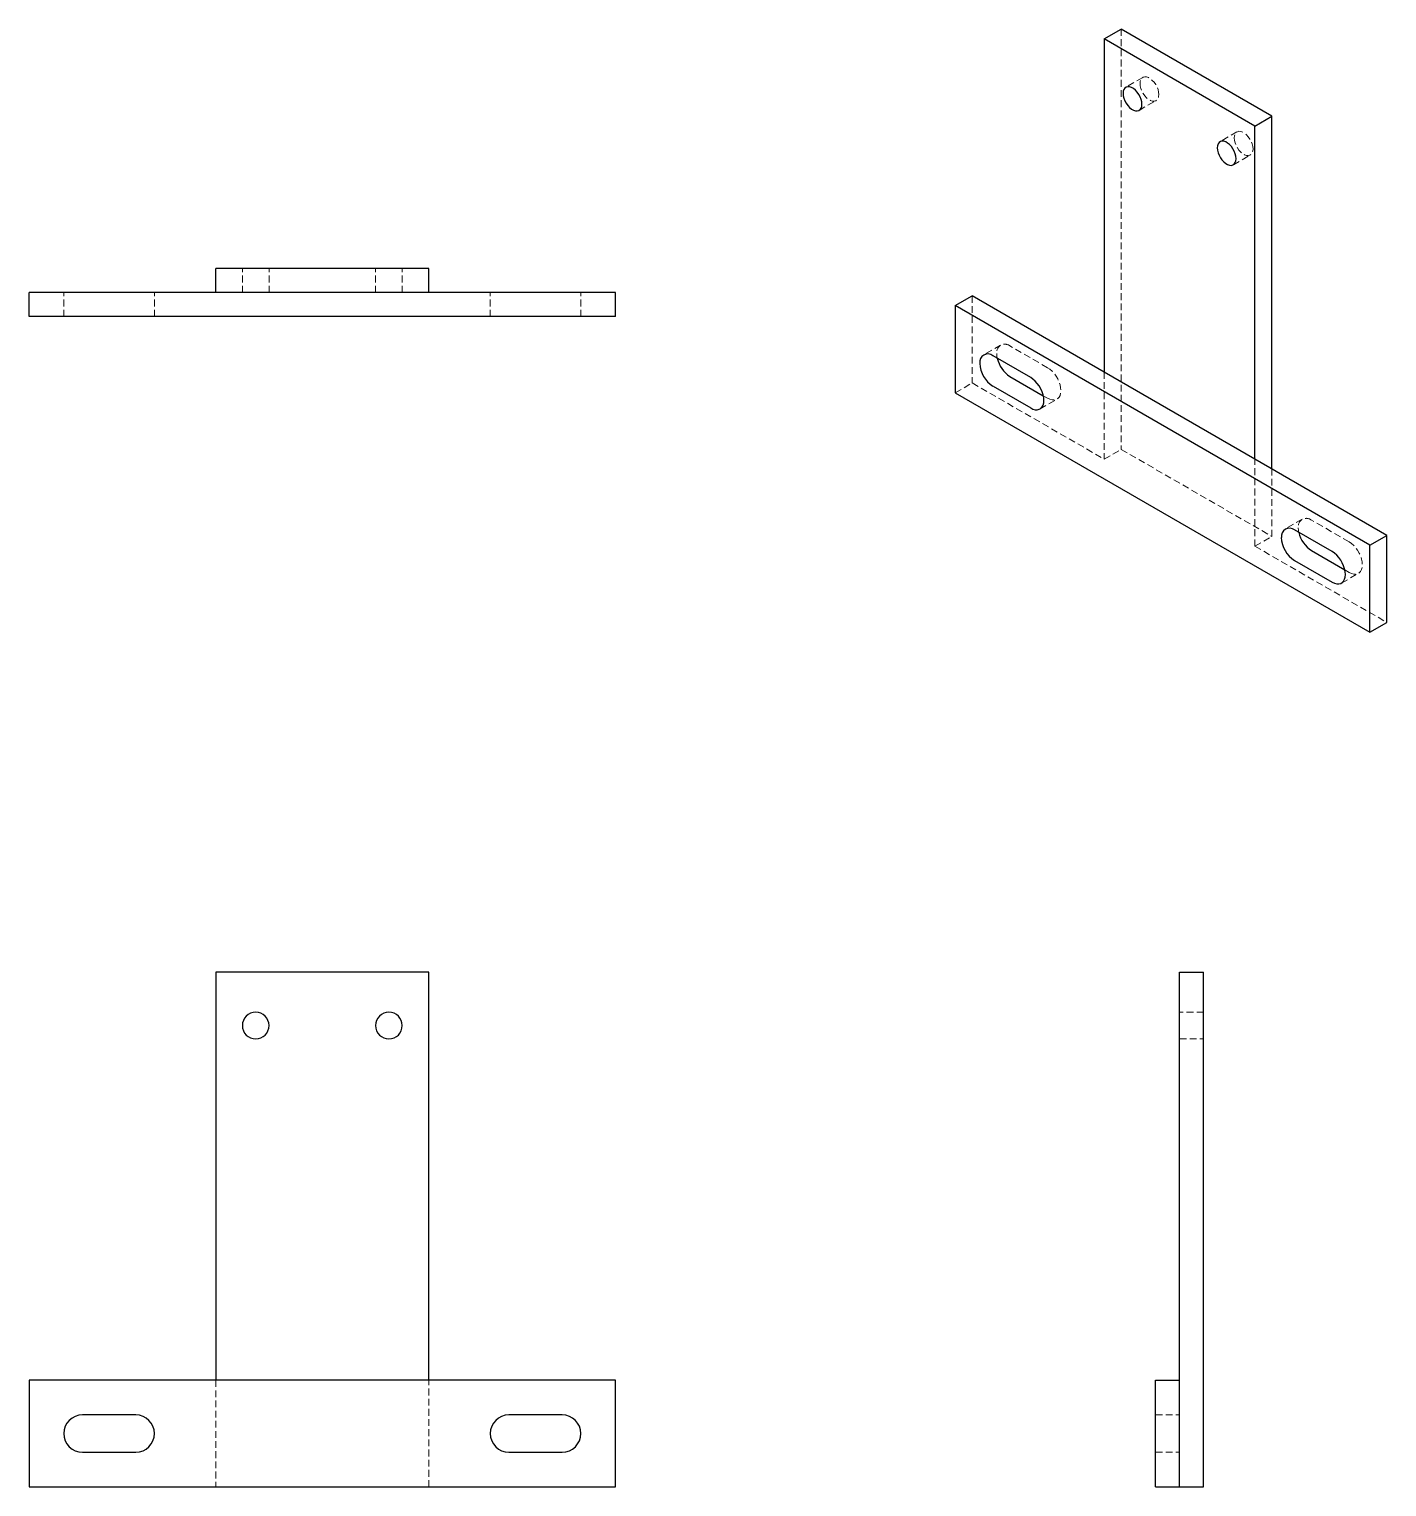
# Model space of a CAD drawing. Header units: millimetres. Extents: x 292 to 546, y 153 to 427.
import ezdxf

# ---------------------------------------------------------------- set-up
doc = ezdxf.new("R2010")
doc.units = ezdxf.units.MM
doc.linetypes.add('HIDDEN', pattern=[1.905, 1.27, -0.635])

msp = doc.modelspace()

# ---------------------------------------------------------------- linework, layer by layer
at = {"color": 7, "linetype": 'Continuous', "lineweight": 25}
for p, q in [((493.24, 424.69), (496.42, 426.53)), ((524.7, 410.2), (496.42, 426.53)), ((493.24, 424.69), (493.24, 362.23)), ((521.52, 408.36), (493.24, 424.69)), ((521.52, 408.36), (524.7, 410.2)), ((524.7, 344.06), (524.7, 410.2)), ((521.52, 345.9), (521.52, 408.36)), ((326.55, 377.13), (326.55, 381.63)), ((366.55, 381.63), (326.55, 381.63)), ((366.55, 377.13), (366.55, 381.63)), ((291.55, 372.63), (291.55, 377.13)), ((326.55, 377.13), (291.55, 377.13)), ((366.55, 377.13), (326.55, 377.13)), ((401.55, 377.13), (366.55, 377.13)), ((401.55, 372.63), (401.55, 377.13)), ((465.31, 374.68), (468.49, 376.51)), ((543.09, 329.77), (465.31, 374.68)), ((465.31, 374.68), (465.31, 358.35)), ((493.24, 362.23), (468.49, 376.51)), ((401.55, 372.63), (291.55, 372.63)), ((479.45, 361.21), (472.38, 365.29)), ((475.56, 361.41), (481.82, 357.79)), ((521.52, 345.9), (493.24, 362.23)), ((465.31, 358.35), (543.09, 313.44)), ((472.38, 359.57), (479.45, 355.49)), ((546.27, 331.61), (521.52, 345.9)), ((536.02, 328.55), (528.95, 332.63)), ((543.09, 329.77), (546.27, 331.61)), ((546.27, 315.28), (546.27, 331.61)), ((532.13, 328.75), (538.39, 325.14)), ((543.09, 313.44), (543.09, 329.77)), ((528.95, 326.92), (536.02, 322.83)), ((543.09, 313.44), (546.27, 315.28)), ((366.55, 249.68), (326.55, 249.68)), ((326.55, 249.68), (326.55, 173.18)), ((366.55, 173.18), (366.55, 249.68)), ((507.38, 173.18), (507.38, 249.68)), ((507.38, 249.68), (511.88, 249.68)), ((511.88, 153.18), (511.88, 249.68)), ((291.55, 173.18), (291.55, 153.18)), ((401.55, 173.18), (291.55, 173.18)), ((401.55, 153.18), (401.55, 173.18)), ((502.88, 153.18), (502.88, 173.18)), ((502.88, 173.18), (507.38, 173.18)), ((507.38, 153.18), (507.38, 173.18)), ((311.55, 166.68), (301.55, 166.68)), ((391.55, 166.68), (381.55, 166.68)), ((301.55, 159.68), (311.55, 159.68)), ((381.55, 159.68), (391.55, 159.68)), ((291.55, 153.18), (401.55, 153.18)), ((502.88, 153.18), (507.38, 153.18)), ((507.38, 153.18), (511.88, 153.18))]:
    msp.add_line(p, q, dxfattribs=at)
at = {"color": 7, "linetype": 'HIDDEN', "lineweight": 18}
for p, q in [((496.42, 426.53), (496.42, 347.73)), ((500.47, 417.47), (497.29, 415.63)), ((499.79, 411.3), (502.97, 413.14)), ((518.15, 407.26), (514.97, 405.43)), ((517.47, 401.1), (520.65, 402.93)), ((331.55, 377.13), (331.55, 381.63)), ((336.55, 377.13), (336.55, 381.63)), ((356.55, 377.13), (356.55, 381.63)), ((361.55, 377.13), (361.55, 381.63)), ((298.05, 372.63), (298.05, 377.13)), ((315.05, 372.63), (315.05, 377.13)), ((378.05, 372.63), (378.05, 377.13)), ((395.05, 372.63), (395.05, 377.13)), ((468.49, 376.51), (468.49, 360.18)), ((473.81, 367.3), (470.63, 365.46)), ((482.63, 363.04), (475.56, 367.12)), ((493.24, 362.23), (493.24, 345.9)), ((465.31, 358.35), (468.49, 360.18)), ((468.49, 360.18), (493.24, 345.9)), ((481.2, 355.32), (484.38, 357.15)), ((481.82, 357.79), (482.63, 357.33)), ((493.24, 345.9), (496.42, 347.73)), ((496.42, 347.73), (524.7, 331.4)), ((521.52, 329.57), (521.52, 345.9)), ((524.7, 331.4), (524.7, 344.06)), ((530.38, 334.64), (527.2, 332.8)), ((539.2, 330.39), (532.13, 334.47)), ((521.52, 329.57), (524.7, 331.4)), ((521.52, 329.57), (546.27, 315.28)), ((537.77, 322.66), (540.95, 324.5)), ((538.39, 325.14), (539.2, 324.67)), ((511.88, 242.18), (507.38, 242.18)), ((507.38, 237.18), (511.88, 237.18)), ((326.55, 173.18), (326.55, 153.18)), ((366.55, 153.18), (366.55, 173.18)), ((502.88, 166.68), (507.38, 166.68)), ((502.88, 159.68), (507.38, 159.68))]:
    msp.add_line(p, q, dxfattribs=at)
at = {"color": 7, "linetype": 'Continuous', "lineweight": 25, "flags": 128}
for points in [[(500.31, 412.44), (500.27, 412.89), (500.16, 413.36), (499.97, 413.84), (499.72, 414.3), (499.43, 414.72), (499.09, 415.09), (498.73, 415.39), (498.36, 415.6), (497.99, 415.72), (497.66, 415.74), (497.36, 415.67), (497.11, 415.49), (496.93, 415.23), (496.81, 414.89), (496.77, 414.49)], [(496.77, 414.49), (496.81, 414.04), (496.93, 413.57), (497.11, 413.09), (497.36, 412.63), (497.66, 412.21), (497.99, 411.84), (498.36, 411.54), (498.73, 411.33), (499.09, 411.21), (499.43, 411.19), (499.72, 411.27), (499.97, 411.44), (500.16, 411.7), (500.27, 412.04), (500.31, 412.44)], [(517.99, 402.24), (517.95, 402.69), (517.83, 403.16), (517.65, 403.63), (517.4, 404.09), (517.1, 404.52), (516.77, 404.89), (516.4, 405.18), (516.03, 405.4), (515.67, 405.52), (515.33, 405.54), (515.04, 405.46), (514.79, 405.29), (514.6, 405.02), (514.49, 404.68), (514.45, 404.28)], [(514.45, 404.28), (514.49, 403.83), (514.6, 403.36), (514.79, 402.89), (515.04, 402.43), (515.33, 402), (515.67, 401.63), (516.03, 401.34), (516.4, 401.12), (516.77, 401), (517.1, 400.98), (517.4, 401.06), (517.65, 401.23), (517.83, 401.5), (517.95, 401.84), (517.99, 402.24)], [(479.45, 355.49), (479.88, 355.28), (480.3, 355.17), (480.69, 355.16), (481.04, 355.24), (481.35, 355.42), (481.59, 355.68), (481.77, 356.03), (481.89, 356.44), (481.92, 356.92), (481.89, 357.44), (481.77, 357.98), (481.59, 358.54), (481.35, 359.09), (481.04, 359.62), (480.69, 360.11), (480.3, 360.54), (479.88, 360.91), (479.45, 361.21)], [(536.02, 322.83), (536.45, 322.63), (536.86, 322.52), (537.26, 322.5), (537.61, 322.58), (537.91, 322.76), (538.16, 323.02), (538.34, 323.37), (538.46, 323.79), (538.49, 324.26), (538.46, 324.78), (538.34, 325.33), (538.16, 325.88), (537.91, 326.43), (537.61, 326.96), (537.26, 327.45), (536.86, 327.89), (536.45, 328.26), (536.02, 328.55)]]:
    msp.add_lwpolyline(points, dxfattribs=at)
at = {"color": 7, "linetype": 'HIDDEN', "lineweight": 18, "flags": 128}
for points in [[(503.49, 414.28), (503.45, 414.73), (503.34, 415.2), (503.15, 415.68), (502.91, 416.14), (502.61, 416.56), (502.27, 416.93), (501.91, 417.23), (501.54, 417.44), (501.18, 417.56), (500.84, 417.58), (500.54, 417.5), (500.29, 417.33), (500.11, 417.06), (499.99, 416.72), (499.96, 416.32)], [(499.96, 416.32), (499.99, 415.88), (500.11, 415.4), (500.29, 414.93), (500.54, 414.47), (500.84, 414.04), (501.18, 413.68), (501.54, 413.38), (501.91, 413.17), (502.27, 413.05), (502.61, 413.02), (502.91, 413.1), (503.15, 413.28), (503.34, 413.54), (503.45, 413.88), (503.49, 414.28)], [(521.17, 404.08), (521.13, 404.52), (521.02, 405), (520.83, 405.47), (520.58, 405.93), (520.28, 406.35), (519.95, 406.72), (519.59, 407.02), (519.22, 407.23), (518.85, 407.35), (518.52, 407.38), (518.22, 407.3), (517.97, 407.12), (517.79, 406.86), (517.67, 406.52), (517.63, 406.12)], [(517.63, 406.12), (517.67, 405.67), (517.79, 405.2), (517.97, 404.72), (518.22, 404.26), (518.52, 403.84), (518.85, 403.47), (519.22, 403.17), (519.59, 402.96), (519.95, 402.84), (520.28, 402.82), (520.58, 402.9), (520.83, 403.07), (521.02, 403.33), (521.13, 403.67), (521.17, 404.08)], [(473.09, 365.7), (473.12, 365.18), (473.19, 364.82)], [(482.63, 357.33), (483.06, 357.12), (483.48, 357.01), (483.87, 357), (484.22, 357.08), (484.53, 357.25), (484.77, 357.52), (484.96, 357.86), (485.07, 358.28), (485.11, 358.76), (485.07, 359.27), (484.96, 359.82), (484.77, 360.38), (484.53, 360.93), (484.22, 361.46), (483.87, 361.95), (483.48, 362.38), (483.06, 362.75), (482.63, 363.04)], [(529.65, 333.04), (529.69, 332.52), (529.76, 332.16)], [(539.2, 324.67), (539.63, 324.47), (540.05, 324.35), (540.44, 324.34), (540.79, 324.42), (541.1, 324.6), (541.34, 324.86), (541.53, 325.21), (541.64, 325.62), (541.67, 326.1), (541.64, 326.62), (541.53, 327.16), (541.34, 327.72), (541.1, 328.27), (540.79, 328.8), (540.44, 329.29), (540.05, 329.73), (539.63, 330.09), (539.2, 330.39)]]:
    msp.add_lwpolyline(points, dxfattribs=at)
at = {"color": 7, "linetype": 'HIDDEN', "lineweight": 18}
for centre in [(474.6, 365.93), (531.17, 333.27)]:
    msp.add_arc(centre, 1.53, 51.3258, 188.6849, dxfattribs=at)
at = {"color": 7, "linetype": 'Continuous', "lineweight": 25}
for centre, radius, start, end in [((471.42, 364.09), 1.53, 51.3258, 188.6849), ((475.25, 364.09), 5.36, 182.4763, 237.5237), ((478.55, 366.02), 5.5, 192.6157, 237.0074), ((527.99, 331.43), 1.53, 51.3258, 188.6849), ((531.82, 331.43), 5.36, 182.4763, 237.5237), ((535.12, 333.36), 5.5, 192.6157, 237.0074), ((334.05, 239.68), 2.5, 0, 180), ((359.05, 239.68), 2.5, 0, 180), ((334.05, 239.68), 2.5, 180, 0), ((359.05, 239.68), 2.5, 180, 0), ((301.55, 163.18), 3.5, 90, 180), ((311.55, 163.18), 3.5, 270, 90), ((381.55, 163.18), 3.5, 90, 180), ((391.55, 163.18), 3.5, 270, 90), ((301.55, 163.18), 3.5, 180, 270), ((381.55, 163.18), 3.5, 180, 270)]:
    msp.add_arc(centre, radius, start, end, dxfattribs=at)

doc.saveas('drawing.dxf')
